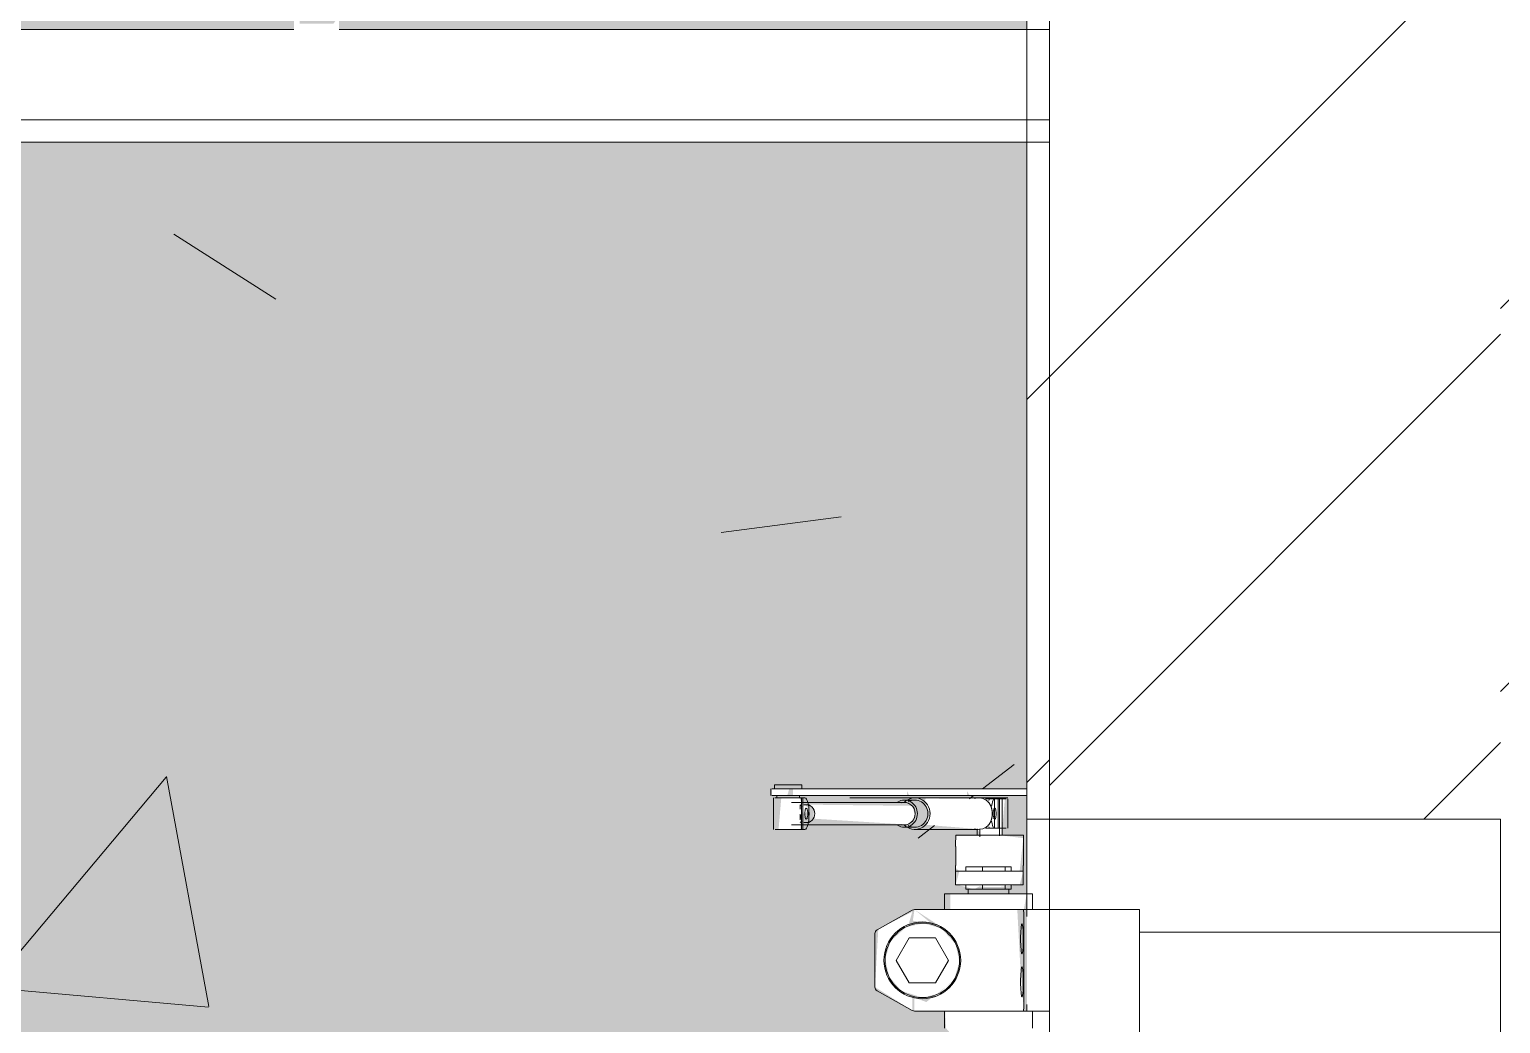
# Model space of a CAD drawing. Header units: millimetres. Extents: x 26124 to 258712, y -8723 to 35400.
# Drawn here: x 176835 to 177487, y 24709 to 25150 of the extents above; entities that cross this region are included whole.
import ezdxf

# ---------------------------------------------------------------- set-up
doc = ezdxf.new("R2010")
doc.units = ezdxf.units.MM
for name, color, linetype, lineweight in [('A-CLNG', 13, 'Continuous', 9), ('A-CLNG-3', 13, 'Continuous', 18), ('A-CLNG-PATT-3', 13, 'Continuous', 9), ('A-DOOR', 31, 'Continuous', 9), ('A-DOOR-FRAM', 31, 'Continuous', 9), ('A-WALL', 113, 'Continuous', 9), ('A-WALL-1', 113, 'Continuous', 18), ('A-WALL-PATT-4', 111, 'Continuous', 9), ('I-WALL', 2, 'Continuous', 9), ('I-WALL-3', 2, 'Continuous', 18)]:
    doc.layers.add(name, color=color, linetype=linetype, lineweight=lineweight)
pattern_1 = [(45, (201715.2, 14125), (-84.8528, 84.8528), [])]

# ---------------------------------------------------------------- blocks, each defined once
blk = doc.blocks.new('FD_07 - FD_07-1700x2200-CỬA ĐI 2 CÁNH-V280-TKCS_MẶT CẮT 4')
at = {"layer": 'A-DOOR'}
for p, q in [((56329.08, 24813.49), (56329.08, 24810.49)), ((56329.55, 24813.49), (56329.55, 24813.49)), ((56329.55, 24813.49), (56337.24, 24813.49)), ((56329.55, 24810.49), (56329.55, 24810.49)), ((56329.55, 24810.49), (56337.24, 24810.49)), ((56330.23, 24809.49), (56330.23, 24795.49)), ((56330.73, 24815.28), (56330.73, 24813.49)), ((56342.73, 24815.28), (56330.73, 24815.28)), ((56330.73, 24815.28), (56342.73, 24815.28)), ((56330.86, 24809.49), (56335.05, 24809.49)), ((56331.73, 24810.49), (56331.73, 24809.49)), ((56335.05, 24809.49), (56343.23, 24809.49)), ((56336.73, 24813.49), (56339.23, 24813.49)), ((56339.23, 24813.49), (56336.73, 24813.49)), ((56338.28, 24813.49), (56336.73, 24813.49)), ((56336.73, 24813.49), (56338.28, 24813.49)), ((56336.73, 24810.49), (56339.23, 24810.49)), ((56339.23, 24810.49), (56336.73, 24810.49)), ((56339.23, 24810.49), (56336.73, 24810.49)), ((56336.73, 24810.49), (56339.23, 24810.49)), ((56338.85, 24813.49), (56337.24, 24813.49)), ((56337.24, 24813.49), (56338.85, 24813.49)), ((56338.85, 24810.49), (56337.24, 24810.49)), ((56337.24, 24810.49), (56338.85, 24810.49)), ((56338.85, 24813.49), (56389.47, 24813.49)), ((56338.85, 24810.49), (56389.47, 24810.49)), ((56341.73, 24809.49), (56341.73, 24810.49)), ((56343.23, 24809.49), (56342.67, 24809.49)), ((56342.67, 24809.49), (56344.18, 24809.49)), ((56342.67, 24809.49), (56342.67, 24795.49)), ((56342.73, 24813.49), (56342.73, 24815.28)), ((56343.23, 24795.49), (56343.23, 24809.49)), ((56366.06, 24809.49), (56364.06, 24809.49)), ((56364.06, 24809.49), (56366.06, 24809.49)), ((56432.06, 24809.49), (56366.06, 24809.49)), ((56389.47, 24813.49), (56390.47, 24813.49)), ((56389.47, 24810.49), (56390.47, 24810.49)), ((56390.47, 24813.49), (56416.03, 24813.49)), ((56390.47, 24810.49), (56416.03, 24810.49)), ((56416.03, 24813.49), (56417.23, 24813.49)), ((56416.03, 24810.49), (56417.23, 24810.49)), ((56416.56, 24813.49), (56417.1, 24813.49)), ((56417.1, 24813.49), (56416.56, 24813.49)), ((56416.56, 24810.49), (56417.1, 24810.49)), ((56417.1, 24810.49), (56416.56, 24810.49)), ((56417.23, 24813.49), (56442.7, 24813.49)), ((56417.23, 24810.49), (56442.67, 24810.49)), ((56432.06, 24809.49), (56434.06, 24809.49)), ((56434.06, 24809.49), (56432.06, 24809.49)), ((56388.25, 24807.5), (56338.23, 24807.5)), ((56342.02, 24804.49), (56342.02, 24806.48)), ((56343.73, 24806.48), (56344.05, 24806.48)), ((56344.05, 24806.48), (56345.9, 24806.48)), ((56345.9, 24806.48), (56345.9, 24798.52)), ((56392.91, 24808.5), (56388.25, 24808.5)), ((56424.27, 24809), (56428.25, 24809)), ((56426.05, 24809), (56427.98, 24809)), ((56427.98, 24809), (56429.89, 24809)), ((56429.53, 24809), (56428.2, 24809)), ((56428.2, 24796), (56428.2, 24809)), ((56428.25, 24809), (56429.42, 24809)), ((56428.25, 24796), (56428.25, 24809)), ((56429.98, 24809), (56429.26, 24809)), ((56429.89, 24809), (56433.35, 24809)), ((56429.89, 24796), (56429.89, 24809)), ((56430.38, 24792.66), (56430.38, 24809)), ((56431.58, 24793), (56431.58, 24809)), ((56434.08, 24796), (56434.08, 24809)), ((56338.23, 24797.5), (56388.25, 24797.5)), ((56342.02, 24799.77), (56342.02, 24802.22)), ((56344.05, 24798.52), (56343.73, 24798.52)), ((56345.9, 24798.52), (56344.05, 24798.52)), ((56388.25, 24796.5), (56392.91, 24796.5)), ((56335.05, 24795.49), (56331.01, 24795.49)), ((56342.67, 24795.49), (56335.05, 24795.49)), ((56344.18, 24795.49), (56342.67, 24795.49)), ((56392.91, 24795.5), (56420.99, 24795.5)), ((56441, 24793), (56411, 24793)), ((56421.02, 24793), (56415.28, 24793)), ((56420.58, 24795.73), (56420.58, 24793)), ((56424.66, 24793), (56420.58, 24793)), ((56420.58, 24793), (56420.77, 24793)), ((56421.32, 24793), (56422.2, 24793)), ((56422.19, 24793), (56421.74, 24793)), ((56421.74, 24793), (56424.92, 24793)), ((56421.78, 24795.72), (56421.78, 24792.29)), ((56428.25, 24796), (56424.27, 24796)), ((56431.58, 24793), (56424.66, 24793)), ((56424.92, 24793), (56430.43, 24793)), ((56427.98, 24796), (56426.05, 24796)), ((56429.89, 24796), (56427.98, 24796)), ((56428.2, 24796), (56429.53, 24796)), ((56433.35, 24796), (56429.89, 24796)), ((56430.43, 24793), (56429.98, 24793)), ((56436.89, 24793), (56431.16, 24793)), ((56431.4, 24793), (56431.58, 24793)), ((56411, 24779.56), (56411, 24787.88)), ((56441, 24787.88), (56441, 24779.56)), ((56410.98, 24771), (56410.98, 24777)), ((56410.98, 24777), (56425.98, 24777)), ((56415.53, 24779), (56422.87, 24779)), ((56415.53, 24777), (56415.53, 24779)), ((56422.87, 24779), (56432.91, 24779)), ((56422.87, 24777), (56422.87, 24779)), ((56425.98, 24777), (56440.98, 24777)), ((56432.91, 24779), (56435.6, 24779)), ((56432.91, 24777), (56432.91, 24779)), ((56435.6, 24777), (56435.6, 24779)), ((56440.98, 24777), (56440.98, 24771)), ((56425.98, 24771), (56410.98, 24771)), ((56415.53, 24769), (56415.53, 24771)), ((56422.87, 24769), (56422.87, 24771)), ((56440.98, 24771), (56425.98, 24771)), ((56432.91, 24769), (56432.91, 24771)), ((56435.6, 24769), (56435.6, 24771)), ((56406.02, 24767), (56406.02, 24760)), ((56408.63, 24767), (56406.02, 24767)), ((56406.02, 24767), (56420.5, 24767)), ((56419.2, 24769), (56415.53, 24769)), ((56416.56, 24769), (56416.56, 24767)), ((56417.77, 24769), (56416.56, 24769)), ((56416.56, 24769), (56416.87, 24769)), ((56416.87, 24769), (56417.77, 24769)), ((56423.23, 24769), (56419.2, 24769)), ((56419.2, 24769), (56423.24, 24769)), ((56422.87, 24769), (56419.2, 24769)), ((56420.5, 24767), (56445.11, 24767)), ((56427.89, 24769), (56422.87, 24769)), ((56427.89, 24769), (56423.23, 24769)), ((56423.24, 24769), (56427.9, 24769)), ((56434.26, 24769), (56427.89, 24769)), ((56432.91, 24769), (56427.89, 24769)), ((56427.9, 24769), (56431.93, 24769)), ((56431.93, 24769), (56434.56, 24769)), ((56434.26, 24769), (56432.91, 24769)), ((56434.56, 24769), (56434.26, 24769)), ((56435.6, 24769), (56434.26, 24769)), ((56434.56, 24767), (56434.56, 24769)), ((56445.11, 24767), (56442.5, 24767)), ((56445.11, 24760), (56445.11, 24767)), ((56376.25, 24751.07), (56391.77, 24759.75)), ((56392.74, 24760), (56436.9, 24760)), ((56436.9, 24760), (56439.89, 24760)), ((56445.11, 24760), (56439.38, 24760)), ((56439.89, 24760), (56440.96, 24760)), ((56452.56, 24760), (56440.96, 24760)), ((56442.5, 24760), (56445.11, 24760)), ((56452.56, 24760), (56452.56, 24560)), ((56492.56, 24760), (56452.56, 24760)), ((56492.56, 24560), (56492.56, 24760)), ((56441.22, 24757), (56441.22, 24718)), ((56375.22, 24725.67), (56375.22, 24749.33)), ((56384.68, 24737.5), (56390.45, 24747.5)), ((56390.45, 24747.5), (56402, 24747.5)), ((56402, 24747.5), (56407.77, 24737.5)), ((56390.45, 24727.5), (56384.68, 24737.5)), ((56407.77, 24737.5), (56402, 24727.5)), ((56402, 24727.5), (56390.45, 24727.5)), ((56391.77, 24715.25), (56376.25, 24723.93)), ((56436.9, 24715), (56392.74, 24715)), ((56406.06, 24715), (56406.06, 24707.41)), ((56439.89, 24715), (56436.9, 24715)), ((56439.35, 24715), (56445.06, 24715)), ((56440.96, 24715), (56439.89, 24715)), ((56440.96, 24715), (56452.56, 24715)), ((56445.06, 24715), (56444.4, 24715)), ((56445.06, 24707.41), (56445.06, 24715))]:
    blk.add_line(p, q, dxfattribs=at)
at = {"layer": 'A-DOOR', "flags": 128}
for points in [[(56345.9, 24806.48), (56346.67, 24805.97), (56347.32, 24805.38), (56347.84, 24804.72), (56348.23, 24804.01), (56348.46, 24803.26), (56348.54, 24802.5)], [(56348.54, 24802.5), (56348.46, 24801.74), (56348.23, 24800.99), (56347.84, 24800.28), (56347.32, 24799.62), (56346.67, 24799.03), (56345.9, 24798.52)], [(56441.22, 24757), (56441.22, 24757.67), (56441.2, 24758.3), (56441.17, 24758.87), (56441.12, 24759.35), (56441.07, 24759.7), (56441.02, 24759.92), (56440.96, 24760)], [(56441.02, 24759.92), (56441.07, 24759.7), (56441.12, 24759.35), (56441.17, 24758.87), (56441.2, 24758.3), (56441.22, 24757.67), (56441.22, 24757)], [(56440.96, 24715), (56441.02, 24715.08), (56441.07, 24715.3), (56441.12, 24715.65), (56441.17, 24716.13), (56441.2, 24716.7), (56441.22, 24717.33), (56441.22, 24718)], [(56441.22, 24718), (56441.22, 24717.33), (56441.2, 24716.7), (56441.17, 24716.13), (56441.12, 24715.65), (56441.07, 24715.3), (56441.02, 24715.08)]]:
    blk.add_lwpolyline(points, dxfattribs=at)
at = {"layer": 'A-DOOR'}
for centre, radius, start, end in [((56392.74, 24758), 2, 90, 119.19749), ((56377.22, 24749.33), 2, 119.19749, 180), ((56396.22, 24737.5), 17, 0, 180), ((56396.22, 24737.5), 16.5, 0, 180), ((56396.22, 24737.5), 17, 60, 75), ((56396.22, 24737.5), 17, 180, 360), ((56396.22, 24737.5), 16.5, 180, 0), ((56377.22, 24725.67), 2, 180, 240.80251), ((56396.22, 24737.5), 17, 285, 300), ((56392.74, 24717), 2, 240.80251, 270)]:
    blk.add_arc(centre, radius, start, end, dxfattribs=at)
for centre, major_axis, ratio, start_param, end_param in [((56342.23, 24802.49), (0, 7), 0.259156, 6.021386, 6.283185), ((56344.18, 24802.49), (0, 7), 0.259156, 4.712389, 6.283185), ((56392.91, 24802.5), (0, 7), 0.965835, 4.712389, 7.068583), ((56420.99, 24802.5), (0, 7), 0.965835, 5.776005, 6.536775), ((56339.09, 24802.5), (0, 5), 0.965835, 5.402701, 5.632805), ((56344.77, 24802.49), (0, 2.5), 0.259156, 4.712389, 7.853982), ((56388.25, 24802.5), (0, 6), 0.965835, 4.712389, 6.806784), ((56388.25, 24802.5), (0, 5), 0.965835, 4.712389, 6.544985), ((56392.91, 24802.5), (0, 6), 0.965835, 4.712389, 6.806784), ((56426.56, 24802.5), (0, 6.79), 0.259156, 0.291061, 0.547008), ((56428.49, 24802.5), (0, 6.79), 0.259156, 0.291061, 1.058902), ((56428.31, 24802.5), (0, 2.5), 0.259156, 4.712389, 7.853982), ((56339.09, 24802.5), (0, 5), 0.965835, 3.791973, 4.022077), ((56342.83, 24802.49), (0, 2.5), 0.259156, 1.832596, 2.879793), ((56342.83, 24802.49), (0, 2.5), 0.259156, 1.832596, 2.879793), ((56344.77, 24802.49), (0, 2.5), 0.259156, 1.570796, 4.712389), ((56344.18, 24802.49), (0, 7), 0.259156, 3.141593, 4.712389), ((56388.25, 24802.5), (0, 6), 0.965835, 2.617994, 4.712389), ((56388.25, 24802.5), (0, 5), 0.965835, 2.879793, 4.712389), ((56392.91, 24802.5), (0, 7), 0.965835, 2.356194, 4.712389), ((56392.91, 24802.5), (0, 6), 0.965835, 2.617994, 4.712389), ((56420.99, 24802.5), (0, 7), 0.965835, 2.888003, 3.648773), ((56426.56, 24802.5), (0, 6.79), 0.259156, 2.594585, 2.850532), ((56428.49, 24802.5), (0, 6.79), 0.259156, 2.082691, 2.850532), ((56428.31, 24802.5), (0, 2.5), 0.259156, 1.570796, 4.712389), ((56342.23, 24802.49), (0, 7), 0.259156, 3.141593, 3.403392), ((56411, 24781), (0, 12), 0.000349, 0, 0.959931), ((56441, 24781), (0, 12), 0.000349, 0, 0.959931), ((56410.99, 24783), (0, 6), 0.000349, 3.141593, 4.101524), ((56440.99, 24783), (0, 6), 0.000349, 3.141593, 4.101524)]:
    blk.add_ellipse(centre, major_axis=major_axis, ratio=ratio, start_param=start_param, end_param=end_param, dxfattribs=at)
for points, knots in [([(56427.2, 24802.5), (56427.2, 24802.76), (56427.19, 24803.15), (56427.14, 24803.66), (56427.08, 24804.03), (56427.02, 24804.4), (56426.94, 24804.76), (56426.86, 24805.05), (56426.79, 24805.27), (56426.73, 24805.44), (56426.67, 24805.61), (56426.59, 24805.82), (56426.47, 24806.09), (56426.35, 24806.34), (56426.24, 24806.54), (56426.15, 24806.69), (56426.06, 24806.83), (56425.94, 24807.02), (56425.78, 24807.25), (56425.57, 24807.51), (56425.26, 24807.84), (56424.84, 24808.23), (56424.47, 24808.5), (56424.27, 24808.62)], [0, 0, 0, 0, 0.1, 0.15, 0.2, 0.25, 0.3, 0.35, 0.375, 0.4, 0.425, 0.45, 0.5, 0.55, 0.575, 0.6, 0.625, 0.65, 0.7, 0.75, 0.8, 0.9, 1, 1, 1, 1]), ([(56424.27, 24796.38), (56424.47, 24796.5), (56424.84, 24796.77), (56425.26, 24797.16), (56425.57, 24797.49), (56425.78, 24797.75), (56425.94, 24797.98), (56426.06, 24798.17), (56426.15, 24798.31), (56426.24, 24798.46), (56426.35, 24798.66), (56426.47, 24798.91), (56426.59, 24799.18), (56426.67, 24799.39), (56426.73, 24799.56), (56426.79, 24799.73), (56426.86, 24799.95), (56426.94, 24800.24), (56427.02, 24800.6), (56427.08, 24800.97), (56427.14, 24801.34), (56427.19, 24801.85), (56427.2, 24802.24), (56427.2, 24802.5)], [0, 0, 0, 0, 0.1, 0.2, 0.25, 0.3, 0.35, 0.375, 0.4, 0.425, 0.45, 0.5, 0.55, 0.575, 0.6, 0.625, 0.65, 0.7, 0.75, 0.8, 0.85, 0.9, 1, 1, 1, 1]), ([(56440.99, 24747), (56440.99, 24748.22), (56440.95, 24749.98), (56440.82, 24751.86), (56440.69, 24752.92), (56440.54, 24753.55), (56440.38, 24753.71), (56440.23, 24753.39), (56440.09, 24752.61), (56439.97, 24751.41), (56439.91, 24750.42), (56439.89, 24749.87)], [0, 0, 0, 0, 0.2, 0.3, 0.4, 0.5, 0.6, 0.7, 0.8, 0.9, 1, 1, 1, 1]), ([(56439.89, 24749.87), (56439.93, 24750.97), (56440.04, 24752.34), (56440.23, 24753.39), (56440.38, 24753.71), (56440.54, 24753.55), (56440.69, 24752.92), (56440.82, 24751.86), (56440.92, 24750.45), (56440.98, 24748.78), (56440.99, 24747.61), (56440.99, 24747)], [0, 0, 0, 0, 0.2, 0.3, 0.4, 0.5, 0.6, 0.7, 0.8, 0.9, 1, 1, 1, 1]), ([(56439.89, 24744.13), (56439.93, 24743.03), (56440.04, 24741.66), (56440.23, 24740.61), (56440.38, 24740.29), (56440.54, 24740.45), (56440.69, 24741.08), (56440.82, 24742.14), (56440.92, 24743.55), (56440.98, 24745.22), (56440.99, 24746.39), (56440.99, 24747)], [0, 0, 0, 0, 0.2, 0.3, 0.4, 0.5, 0.6, 0.7, 0.8, 0.9, 1, 1, 1, 1]), ([(56440.99, 24747), (56440.99, 24745.78), (56440.95, 24744.02), (56440.82, 24742.14), (56440.69, 24741.08), (56440.54, 24740.45), (56440.38, 24740.29), (56440.23, 24740.61), (56440.09, 24741.39), (56439.97, 24742.59), (56439.91, 24743.58), (56439.89, 24744.13)], [0, 0, 0, 0, 0.2, 0.3, 0.4, 0.5, 0.6, 0.7, 0.8, 0.9, 1, 1, 1, 1]), ([(56440.99, 24728), (56440.99, 24729.22), (56440.95, 24730.98), (56440.82, 24732.86), (56440.69, 24733.92), (56440.54, 24734.55), (56440.38, 24734.71), (56440.23, 24734.39), (56440.09, 24733.61), (56439.97, 24732.41), (56439.91, 24731.42), (56439.89, 24730.87)], [0, 0, 0, 0, 0.2, 0.3, 0.4, 0.5, 0.6, 0.7, 0.8, 0.9, 1, 1, 1, 1]), ([(56439.89, 24730.87), (56439.93, 24731.97), (56440.04, 24733.34), (56440.23, 24734.39), (56440.38, 24734.71), (56440.54, 24734.55), (56440.69, 24733.92), (56440.82, 24732.86), (56440.92, 24731.45), (56440.98, 24729.78), (56440.99, 24728.61), (56440.99, 24728)], [0, 0, 0, 0, 0.2, 0.3, 0.4, 0.5, 0.6, 0.7, 0.8, 0.9, 1, 1, 1, 1]), ([(56439.89, 24725.13), (56439.93, 24724.03), (56440.04, 24722.66), (56440.23, 24721.61), (56440.38, 24721.29), (56440.54, 24721.45), (56440.69, 24722.08), (56440.82, 24723.14), (56440.92, 24724.55), (56440.98, 24726.22), (56440.99, 24727.39), (56440.99, 24728)], [0, 0, 0, 0, 0.2, 0.3, 0.4, 0.5, 0.6, 0.7, 0.8, 0.9, 1, 1, 1, 1]), ([(56440.99, 24728), (56440.99, 24726.78), (56440.95, 24725.02), (56440.82, 24723.14), (56440.69, 24722.08), (56440.54, 24721.45), (56440.38, 24721.29), (56440.23, 24721.61), (56440.09, 24722.39), (56439.97, 24723.59), (56439.91, 24724.58), (56439.89, 24725.13)], [0, 0, 0, 0, 0.2, 0.3, 0.4, 0.5, 0.6, 0.7, 0.8, 0.9, 1, 1, 1, 1])]:
    blk.add_open_spline(points, degree=3, knots=knots, dxfattribs=at)
for points in [[(56439.74, 24747), (56439.75, 24747.5), (56439.79, 24748.49), (56439.87, 24749.42), (56439.89, 24749.87)], [(56439.89, 24744.13), (56439.87, 24744.58), (56439.79, 24745.51), (56439.75, 24746.5), (56439.74, 24747)], [(56439.89, 24749.87), (56439.87, 24749.42), (56439.83, 24748.95), (56439.8, 24748.48)], [(56439.8, 24745.52), (56439.83, 24745.05), (56439.87, 24744.58), (56439.89, 24744.13)], [(56439.74, 24728), (56439.75, 24728.5), (56439.79, 24729.49), (56439.87, 24730.42), (56439.89, 24730.87)], [(56439.89, 24725.13), (56439.87, 24725.58), (56439.79, 24726.51), (56439.75, 24727.5), (56439.74, 24728)], [(56439.89, 24730.87), (56439.87, 24730.42), (56439.83, 24729.95), (56439.8, 24729.48)], [(56439.8, 24726.52), (56439.83, 24726.05), (56439.87, 24725.58), (56439.89, 24725.13)]]:
    blk.add_open_spline(points, degree=3, dxfattribs=at)
at = {"layer": 'A-DOOR-FRAM'}
for p, q in [((56652.56, 24800), (56452.56, 24800)), ((56452.56, 24800), (56452.56, 24760)), ((56652.56, 24750), (56652.56, 24800)), ((56452.56, 24760), (56492.56, 24760)), ((56492.56, 24760), (56492.56, 24750)), ((56492.56, 24750), (56652.56, 24750)), ((56652.56, 24750), (56652.56, 22600))]:
    blk.add_line(p, q, dxfattribs=at)

msp = doc.modelspace()

# ---------------------------------------------------------------- hatches: boundary and pattern name
at = {"layer": 'A-CLNG-PATT-3'}
h = msp.add_hatch(dxfattribs=at)
h.set_pattern_fill('FP_4', color=256, style=0, pattern_type=2)
h.set_pattern_definition([(0, (201715.2, 14125), (1300.48, 325.12), [53.645, -921.715, 53.645, -6123.635]), (0, (201715.2, 14125), (1300.48, 325.12), [-1029.005, -921.715, 53.645, -1897.075, -3251.2]), (0, (201715.2, 14125), (1300.48, 325.12), [-3901.44, 53.645, -921.715, 53.645, -2222.195]), (0, (201715.2, 14125), (1300.48, 325.12), [-4930.445, -596.595, 53.645, -1571.955]), (120, (202202.9, 14287.56), (-931.8022, 963.6887), [53.645, -921.715, -6177.28]), (120, (202202.9, 14287.56), (-931.8022, 963.6887), [-975.36, 53.645, -921.715, -5201.92]), (120, (202202.9, 14287.56), (-931.8022, 963.6887), [-1950.72, 53.645, -1897.075, -3251.2]), (120, (202202.9, 14287.56), (-931.8022, 963.6887), [-3901.44, 53.645, -921.715, -2275.84]), (120, (202202.9, 14287.56), (-931.8022, 963.6887), [-4876.8, 53.645, -596.595, -1625.6]), (120, (202202.9, 14287.56), (-931.8022, 963.6887), [-5527.04, 53.645, -1571.955]), (240, (202365.44, 14937.8), (-368.6778, -1288.8087), [53.645, -921.715, -6177.28]), (240, (202365.44, 14937.8), (-368.6778, -1288.8087), [-975.36, 53.645, -921.715, -5201.92]), (240, (202365.44, 14937.8), (-368.6778, -1288.8087), [-1950.72, 53.645, -1897.075, -3251.2]), (240, (202365.44, 14937.8), (-368.6778, -1288.8087), [-3901.44, 53.645, -921.715, -2275.84]), (240, (202365.44, 14937.8), (-368.6778, -1288.8087), [-4876.8, 53.645, -596.595, -1625.6]), (240, (202365.44, 14937.8), (-368.6778, -1288.8087), [-5527.04, 53.645, -1571.955])])
h.paths.add_polyline_path([(176508.8, 25100), (177287.47, 25100), (177287.47, 25110), (163487.47, 25110), (163487.47, 25100), (174910.98, 25100)])
at = {"layer": 'A-WALL-PATT-4'}
h = msp.add_hatch(dxfattribs=at)
h.set_pattern_fill('FP_6', color=256, style=0, pattern_type=2)
h.set_pattern_definition([(50, (201715.2, 14125), (1165.978, -102.01), [121.92, -1341.12]), (355, (201715.2, 14125), (-225.554, 1222.763), [97.536, -1072.896]), (100.451, (201812.4, 14116.5), (940.433, 1120.746), [103.616, -1139.776]), (46.184, (201715.2, 14450.1), (1734.906, -269.074), [182.88, -2011.68]), (96.636, (201859.8, 14427.7), (1519.38, 1583.536), [155.424, -1709.665]), (351.184, (201715.2, 14450.1), (1519.39, 1583.52), [146.304, -1609.344]), (21, (201877.8, 14368.8), (970.332, -654.498), [121.92, -1341.12]), (326, (201877.8, 14368.8), (395.533, 1178.804), [97.536, -1072.896]), (71.451, (201958.6, 14314.3), (1365.87, 524.296), [103.616, -1139.776]), (37.5, (201715.2, 14125), (19.767, 541.1527), [53.645, -1006.246, 53.645, -1035.507, -1076.96]), (37.5, (201715.2, 14125), (19.767, 541.1527), [-2149.043, 53.645, -1023.315]), (7.5, (201715.2, 14125), (427.646, 641.156), [53.645, -567.334, 53.645, -981.862, -410.464]), (7.5, (201715.2, 14125), (427.646, 641.156), [-1656.486, 53.645, -356.819]), (327.5, (201352.7, 14125), (867.782, -36.665), [53.645, -352.755, 53.645, -1214.323, -1682.496]), (327.5, (201352.7, 14125), (867.782, -36.665), [-1674.368, 53.645, -1628.85]), (317.5, (201190.1, 14125), (948.028, 162.731), [53.645, -474.675, 53.645, -788.416, -1194.816]), (317.5, (201190.1, 14125), (948.028, 162.731), [-1370.38, 53.645, -1141.17])])
h.paths.add_polyline_path([(177227.64, 24760), (177234.92, 24754), (177226.9, 24755.06), (177227.38, 24758.22)])
h.paths.add_polyline_path([(165287.47, 22600), (172247.47, 22600), (172247.47, 24800), (173337.47, 24800), (173337.47, 22600), (177277.47, 22600), (177276.16, 24702.49), (177264.39, 24691.32), (177262.78, 24691.32), (177254.19, 24692.95), (177241.63, 24707.41), (177241.23, 24715), (177227.64, 24715), (177245.85, 24729), (177248.12, 24737.5), (177245.41, 24746.56), (177239.37, 24752.38), (177227.64, 24760), (177243.53, 24760), (177243.53, 24767), (177277.39, 24767), (177276.12, 24760), (177273.22, 24760), (177274.64, 24733.1), (177276.16, 24715), (177277.47, 24715), (177277.47, 24810.49), (177173.75, 24810.49), (177173.75, 24813.49), (177277.47, 24813.49), (177277.47, 25100), (165287.47, 25100), (165287.47, 23024.65)])
h.paths.add_polyline_path([(177227.64, 24715), (177227.64, 24720.96), (177232.87, 24719.03), (177231.12, 24717.68)])
h.paths.add_polyline_path([(177226.67, 24715.25), (177210.12, 24725.67), (177211.6, 24751.32), (177226.68, 24759.01), (177224.95, 24753.19), (177218.83, 24749.17), (177214.62, 24741.3), (177215.19, 24731.93), (177219.58, 24725.12), (177226.72, 24721)])
h.paths.add_polyline_path([(177231.12, 24721), (177221.94, 24723.93), (177216.4, 24730.3), (177214.7, 24738.1), (177217.03, 24746), (177223.92, 24752.22), (177231.73, 24753.92), (177239.62, 24751.6), (177245.85, 24744.7), (177247.54, 24736.9), (177245.22, 24729), (177238.33, 24722.78), (177231.47, 24721.05)])
h.paths.add_polyline_path([(177254.1, 24769), (177246.64, 24771), (177245.88, 24771), (177247.54, 24777), (177245.9, 24778.49), (177245.9, 24792.66), (177257.26, 24792.66), (177255.51, 24795.73), (177232.59, 24797.55), (177234.57, 24802.5), (177232.2, 24807.76), (177232.59, 24809.26), (177267.71, 24809), (177266.3, 24793), (177267.71, 24792.66), (177275.9, 24791.64), (177274.28, 24777.17), (177275.88, 24777), (177274.28, 24771), (177265.34, 24770.01), (177260.46, 24769.93), (177256.43, 24770.27), (177255.4, 24769.71)])
h.paths.add_polyline_path([(177245.9, 24792.66), (177245.9, 24792.66), (177245.9, 24795.72)])
h.paths.add_polyline_path([(177180.8, 24806.48), (177226.61, 24805.97), (177227.88, 24801.74), (177225.56, 24798.17), (177224.4, 24797.67), (177182.75, 24800.28), (177183.13, 24804.01), (177181.47, 24806.04)])
h.paths.add_polyline_path([(177176.58, 24795.49), (177167.38, 24795.49), (177168.59, 24809.49), (177176.58, 24809.49), (177178.3, 24805.97), (177179.03, 24806.48), (177180.8, 24804.72), (177178.95, 24802.12), (177177.56, 24803.36), (177176.95, 24798.96), (177177.07, 24795.49)])
h.paths.add_polyline_path([(177224.37, 24810.49), (177225.37, 24810.49), (177224.37, 24812.49)])
h.paths.add_polyline_path([(177168.3, 24810.49), (177164.45, 24810.49), (177164.45, 24813.49), (177172.14, 24813.49), (177171.23, 24810.49), (177168.44, 24810.49)])
h.paths.add_polyline_path([(177250.93, 24810.49), (177252.13, 24810.49), (177250.93, 24812.49)])
h.paths.add_polyline_path([(171572.52, 25150), (172152.52, 25150), (172152.52, 25190), (172172.52, 25190), (172172.52, 25184), (172170.02, 25187.5), (172155.02, 25187.5), (172155.02, 25152.5), (172170.02, 25152.5), (172172.52, 25156), (172172.52, 25150), (172752.52, 25150), (172752.52, 25190), (172772.52, 25190), (172772.52, 25184), (172770.02, 25187.5), (172755.02, 25187.5), (172755.02, 25152.5), (172770.02, 25152.5), (172772.52, 25156), (172772.52, 25150), (173352.52, 25150), (173352.52, 25190), (173372.52, 25190), (173372.52, 25184), (173370.02, 25187.5), (173355.02, 25187.5), (173355.02, 25152.5), (173370.02, 25152.5), (173372.52, 25156), (173372.52, 25150), (173952.52, 25150), (173952.52, 25190), (173972.52, 25190), (173972.52, 25184), (173970.02, 25187.5), (173955.02, 25187.5), (173955.02, 25152.5), (173970.02, 25152.5), (173972.52, 25156), (173972.52, 25150), (174552.52, 25150), (174552.52, 25190), (174572.52, 25190), (174572.52, 25184), (174570.02, 25187.5), (174555.02, 25187.5), (174555.02, 25152.5), (174570.02, 25152.5), (174572.52, 25156), (174572.52, 25150), (175152.52, 25150), (175152.52, 25190), (175172.52, 25190), (175172.52, 25184), (175170.02, 25187.5), (175155.02, 25187.5), (175155.02, 25152.5), (175170.02, 25152.5), (175172.52, 25156), (175172.52, 25150), (175752.52, 25150), (175752.52, 25190), (175772.52, 25190), (175772.52, 25184), (175770.02, 25187.5), (175755.02, 25187.5), (175755.02, 25152.5), (175770.02, 25152.5), (175772.52, 25156), (175772.52, 25150), (176352.52, 25150), (176352.52, 25190), (176372.52, 25190), (176372.52, 25184), (176370.02, 25187.5), (176355.02, 25187.5), (176355.02, 25152.5), (176370.02, 25152.5), (176372.52, 25156), (176372.52, 25150), (176952.52, 25150), (176952.52, 25190), (176972.52, 25190), (176972.52, 25184), (176970.02, 25187.5), (176955.02, 25187.5), (176955.02, 25152.5), (176970.02, 25152.5), (176972.52, 25156), (176972.52, 25150), (177277.47, 25150), (177277.47, 25750), (173787.54, 25750), (173787.54, 25500), (173387.54, 25500), (173387.54, 25750), (170487.53, 25750), (170487.53, 25550), (170287.53, 25550), (170287.53, 25750), (165987.54, 25750), (165987.54, 25500), (165287.54, 25500), (165287.47, 25150), (165552.52, 25150), (165552.52, 25190), (165572.52, 25190), (165572.52, 25184), (165570.02, 25187.5), (165555.02, 25187.5), (165555.02, 25152.5), (165570.02, 25152.5), (165572.52, 25156), (165572.52, 25150), (166152.52, 25150), (166152.52, 25190), (166172.52, 25190), (166172.52, 25184), (166170.02, 25187.5), (166155.02, 25187.5), (166155.02, 25152.5), (166170.02, 25152.5), (166172.52, 25156), (166172.52, 25150), (166752.52, 25150), (166752.52, 25190), (166772.52, 25190), (166772.52, 25184), (166770.02, 25187.5), (166755.02, 25187.5), (166755.02, 25152.5), (166770.02, 25152.5), (166772.52, 25156), (166772.52, 25150), (167352.52, 25150), (167352.52, 25190), (167372.52, 25190), (167372.52, 25184), (167370.02, 25187.5), (167355.02, 25187.5), (167355.02, 25152.5), (167370.02, 25152.5), (167372.52, 25156), (167372.52, 25150), (167952.52, 25150), (167952.52, 25190), (167972.52, 25190), (167972.52, 25184), (167970.02, 25187.5), (167955.02, 25187.5), (167955.02, 25152.5), (167970.02, 25152.5), (167972.52, 25156), (167972.52, 25150), (168552.52, 25150), (168552.52, 25190), (168572.52, 25190), (168572.52, 25184), (168570.02, 25187.5), (168555.02, 25187.5), (168555.02, 25152.5), (168570.02, 25152.5), (168572.52, 25156), (168572.52, 25150), (169152.52, 25150), (169152.52, 25190), (169172.52, 25190), (169172.52, 25184), (169170.02, 25187.5), (169155.02, 25187.5), (169155.02, 25152.5), (169170.02, 25152.5), (169172.52, 25156), (169172.52, 25150), (169752.52, 25150), (169752.52, 25190), (169772.52, 25190), (169772.52, 25184), (169770.02, 25187.5), (169755.02, 25187.5), (169755.02, 25152.5), (169770.02, 25152.5), (169772.52, 25156), (169772.52, 25150), (170352.52, 25150), (170352.52, 25190), (170372.52, 25190), (170372.52, 25184), (170370.02, 25187.5), (170355.02, 25187.5), (170355.02, 25152.5), (170370.02, 25152.5), (170372.52, 25156), (170372.52, 25150), (170952.52, 25150), (170952.52, 25190), (170972.52, 25190), (170972.52, 25184), (170970.02, 25187.5), (170955.02, 25187.5), (170955.02, 25152.5), (170970.02, 25152.5), (170972.52, 25156), (170972.52, 25150), (171552.52, 25150), (171552.52, 25190), (171572.52, 25190), (171572.52, 25184), (171570.02, 25187.5), (171555.02, 25187.5), (171555.02, 25152.5), (171570.02, 25152.5), (171572.52, 25156), (171572.52, 25152.5)])
h.paths.add_polyline_path([(176508.8, 25980), (177277.47, 25980), (177277.47, 26000), (165287.47, 26000), (165287.47, 25980), (174910.98, 25980)])
h = msp.add_hatch(dxfattribs=at)
h.set_pattern_fill('FP_7', color=256, style=0, pattern_type=2)
h.set_pattern_definition([(37.5, (201715.2, 14125), (-5.1206, 156.61216), [5.364, -118.181, 5.364, -132.812, -132.08]), (37.5, (201715.2, 14125), (-5.1206, 156.61216), [-261.722, 5.364, -126.716]), (7.5, (201715.2, 14125), (143.847, 229.3842), [5.364, -61.285, 5.364, -105.989, -42.672]), (7.5, (201715.2, 14125), (143.847, 229.3842), [-178.003, 5.364, -37.308]), (327.5, (201615.23, 14125), (253.1176, 0.4601), [5.364, -35.276, 5.364, -140.94, -191.008]), (327.5, (201615.23, 14125), (253.1176, 0.4601), [-186.944, 5.364, -185.644]), (317.5, (201615.23, 14125), (244.3381, 71.3376), [5.364, -14.956, 5.364, -90.546, -109.728]), (317.5, (201615.23, 14125), (244.3381, 71.3376), [-116.23, 5.364, -104.364])])
h.paths.add_polyline_path([(177227.64, 24760), (177234.92, 24754), (177226.9, 24755.06), (177227.38, 24758.22)])
h.paths.add_polyline_path([(165287.47, 22600), (172247.47, 22600), (172247.47, 24800), (173337.47, 24800), (173337.47, 22600), (177277.47, 22600), (177276.16, 24702.49), (177264.39, 24691.32), (177262.78, 24691.32), (177254.19, 24692.95), (177241.63, 24707.41), (177241.23, 24715), (177227.64, 24715), (177245.85, 24729), (177248.12, 24737.5), (177245.41, 24746.56), (177239.37, 24752.38), (177227.64, 24760), (177243.53, 24760), (177243.53, 24767), (177277.39, 24767), (177276.12, 24760), (177273.22, 24760), (177274.64, 24733.1), (177276.16, 24715), (177277.47, 24715), (177277.47, 24810.49), (177173.75, 24810.49), (177173.75, 24813.49), (177277.47, 24813.49), (177277.47, 25100), (165287.47, 25100), (165287.47, 23024.65)])
h.paths.add_polyline_path([(177227.64, 24715), (177227.64, 24720.96), (177232.87, 24719.03), (177231.12, 24717.68)])
h.paths.add_polyline_path([(177226.67, 24715.25), (177210.12, 24725.67), (177211.6, 24751.32), (177226.68, 24759.01), (177224.95, 24753.19), (177218.83, 24749.17), (177214.62, 24741.3), (177215.19, 24731.93), (177219.58, 24725.12), (177226.72, 24721)])
h.paths.add_polyline_path([(177231.12, 24721), (177221.94, 24723.93), (177216.4, 24730.3), (177214.7, 24738.1), (177217.03, 24746), (177223.92, 24752.22), (177231.73, 24753.92), (177239.62, 24751.6), (177245.85, 24744.7), (177247.54, 24736.9), (177245.22, 24729), (177238.33, 24722.78), (177231.47, 24721.05)])
h.paths.add_polyline_path([(177254.1, 24769), (177246.64, 24771), (177245.88, 24771), (177247.54, 24777), (177245.9, 24778.49), (177245.9, 24792.66), (177257.26, 24792.66), (177255.51, 24795.73), (177232.59, 24797.55), (177234.57, 24802.5), (177232.2, 24807.76), (177232.59, 24809.26), (177267.71, 24809), (177266.3, 24793), (177267.71, 24792.66), (177275.9, 24791.64), (177274.28, 24777.17), (177275.88, 24777), (177274.28, 24771), (177265.34, 24770.01), (177260.46, 24769.93), (177256.43, 24770.27), (177255.4, 24769.71)])
h.paths.add_polyline_path([(177245.9, 24792.66), (177245.9, 24792.66), (177245.9, 24795.72)])
h.paths.add_polyline_path([(177180.8, 24806.48), (177226.61, 24805.97), (177227.88, 24801.74), (177225.56, 24798.17), (177224.4, 24797.67), (177182.75, 24800.28), (177183.13, 24804.01), (177181.47, 24806.04)])
h.paths.add_polyline_path([(177176.58, 24795.49), (177167.38, 24795.49), (177168.59, 24809.49), (177176.58, 24809.49), (177178.3, 24805.97), (177179.03, 24806.48), (177180.8, 24804.72), (177178.95, 24802.12), (177177.56, 24803.36), (177176.95, 24798.96), (177177.07, 24795.49)])
h.paths.add_polyline_path([(177224.37, 24810.49), (177225.37, 24810.49), (177224.37, 24812.49)])
h.paths.add_polyline_path([(177168.3, 24810.49), (177164.45, 24810.49), (177164.45, 24813.49), (177172.14, 24813.49), (177171.23, 24810.49), (177168.44, 24810.49)])
h.paths.add_polyline_path([(177250.93, 24810.49), (177252.13, 24810.49), (177250.93, 24812.49)])
h.paths.add_polyline_path([(171572.52, 25150), (172152.52, 25150), (172152.52, 25190), (172172.52, 25190), (172172.52, 25184), (172170.02, 25187.5), (172155.02, 25187.5), (172155.02, 25152.5), (172170.02, 25152.5), (172172.52, 25156), (172172.52, 25150), (172752.52, 25150), (172752.52, 25190), (172772.52, 25190), (172772.52, 25184), (172770.02, 25187.5), (172755.02, 25187.5), (172755.02, 25152.5), (172770.02, 25152.5), (172772.52, 25156), (172772.52, 25150), (173352.52, 25150), (173352.52, 25190), (173372.52, 25190), (173372.52, 25184), (173370.02, 25187.5), (173355.02, 25187.5), (173355.02, 25152.5), (173370.02, 25152.5), (173372.52, 25156), (173372.52, 25150), (173952.52, 25150), (173952.52, 25190), (173972.52, 25190), (173972.52, 25184), (173970.02, 25187.5), (173955.02, 25187.5), (173955.02, 25152.5), (173970.02, 25152.5), (173972.52, 25156), (173972.52, 25150), (174552.52, 25150), (174552.52, 25190), (174572.52, 25190), (174572.52, 25184), (174570.02, 25187.5), (174555.02, 25187.5), (174555.02, 25152.5), (174570.02, 25152.5), (174572.52, 25156), (174572.52, 25150), (175152.52, 25150), (175152.52, 25190), (175172.52, 25190), (175172.52, 25184), (175170.02, 25187.5), (175155.02, 25187.5), (175155.02, 25152.5), (175170.02, 25152.5), (175172.52, 25156), (175172.52, 25150), (175752.52, 25150), (175752.52, 25190), (175772.52, 25190), (175772.52, 25184), (175770.02, 25187.5), (175755.02, 25187.5), (175755.02, 25152.5), (175770.02, 25152.5), (175772.52, 25156), (175772.52, 25150), (176352.52, 25150), (176352.52, 25190), (176372.52, 25190), (176372.52, 25184), (176370.02, 25187.5), (176355.02, 25187.5), (176355.02, 25152.5), (176370.02, 25152.5), (176372.52, 25156), (176372.52, 25150), (176952.52, 25150), (176952.52, 25190), (176972.52, 25190), (176972.52, 25184), (176970.02, 25187.5), (176955.02, 25187.5), (176955.02, 25152.5), (176970.02, 25152.5), (176972.52, 25156), (176972.52, 25150), (177277.47, 25150), (177277.47, 25750), (173787.54, 25750), (173787.54, 25500), (173387.54, 25500), (173387.54, 25750), (170487.53, 25750), (170487.53, 25550), (170287.53, 25550), (170287.53, 25750), (165987.54, 25750), (165987.54, 25500), (165287.54, 25500), (165287.47, 25150), (165552.52, 25150), (165552.52, 25190), (165572.52, 25190), (165572.52, 25184), (165570.02, 25187.5), (165555.02, 25187.5), (165555.02, 25152.5), (165570.02, 25152.5), (165572.52, 25156), (165572.52, 25150), (166152.52, 25150), (166152.52, 25190), (166172.52, 25190), (166172.52, 25184), (166170.02, 25187.5), (166155.02, 25187.5), (166155.02, 25152.5), (166170.02, 25152.5), (166172.52, 25156), (166172.52, 25150), (166752.52, 25150), (166752.52, 25190), (166772.52, 25190), (166772.52, 25184), (166770.02, 25187.5), (166755.02, 25187.5), (166755.02, 25152.5), (166770.02, 25152.5), (166772.52, 25156), (166772.52, 25150), (167352.52, 25150), (167352.52, 25190), (167372.52, 25190), (167372.52, 25184), (167370.02, 25187.5), (167355.02, 25187.5), (167355.02, 25152.5), (167370.02, 25152.5), (167372.52, 25156), (167372.52, 25150), (167952.52, 25150), (167952.52, 25190), (167972.52, 25190), (167972.52, 25184), (167970.02, 25187.5), (167955.02, 25187.5), (167955.02, 25152.5), (167970.02, 25152.5), (167972.52, 25156), (167972.52, 25150), (168552.52, 25150), (168552.52, 25190), (168572.52, 25190), (168572.52, 25184), (168570.02, 25187.5), (168555.02, 25187.5), (168555.02, 25152.5), (168570.02, 25152.5), (168572.52, 25156), (168572.52, 25150), (169152.52, 25150), (169152.52, 25190), (169172.52, 25190), (169172.52, 25184), (169170.02, 25187.5), (169155.02, 25187.5), (169155.02, 25152.5), (169170.02, 25152.5), (169172.52, 25156), (169172.52, 25150), (169752.52, 25150), (169752.52, 25190), (169772.52, 25190), (169772.52, 25184), (169770.02, 25187.5), (169755.02, 25187.5), (169755.02, 25152.5), (169770.02, 25152.5), (169772.52, 25156), (169772.52, 25150), (170352.52, 25150), (170352.52, 25190), (170372.52, 25190), (170372.52, 25184), (170370.02, 25187.5), (170355.02, 25187.5), (170355.02, 25152.5), (170370.02, 25152.5), (170372.52, 25156), (170372.52, 25150), (170952.52, 25150), (170952.52, 25190), (170972.52, 25190), (170972.52, 25184), (170970.02, 25187.5), (170955.02, 25187.5), (170955.02, 25152.5), (170970.02, 25152.5), (170972.52, 25156), (170972.52, 25150), (171552.52, 25150), (171552.52, 25190), (171572.52, 25190), (171572.52, 25184), (171570.02, 25187.5), (171555.02, 25187.5), (171555.02, 25152.5), (171570.02, 25152.5), (171572.52, 25156), (171572.52, 25152.5)])
h.paths.add_polyline_path([(176508.8, 25980), (177277.47, 25980), (177277.47, 26000), (165287.47, 26000), (165287.47, 25980), (174910.98, 25980)])
h = msp.add_hatch(dxfattribs=at)
h.set_pattern_fill('FP_5', color=256, style=0, pattern_type=2)
h.set_pattern_definition(pattern_1)
h.paths.add_polyline_path([(177287.47, 24800), (177286.97, 25750), (177277.47, 25750), (177277.47, 24800)])
h.paths.add_polyline_path([(177277.47, 25950), (177287.47, 25950), (177287.47, 26000), (177277.47, 26000)])
h = msp.add_hatch(dxfattribs=at)
h.set_pattern_fill('FP_5', color=256, style=0, pattern_type=2)
h.set_pattern_definition(pattern_1)
h.paths.add_polyline_path([(177497.47, 24800), (177497.47, 25750), (177487.47, 25750), (177487.47, 24800)])
h.paths.add_polyline_path([(177494.97, 25950), (177497.47, 25950), (177497.47, 26000), (177487.47, 26000), (177487.47, 25950)])
h = msp.add_hatch(dxfattribs=at)
h.set_pattern_fill('FP_1', color=256, style=0, pattern_type=2)
h.set_pattern_definition([(45, (201715.2, 14125), (-90.50967, 90.50967), [])])
h.paths.add_polyline_path([(177287.47, 22550), (177487.47, 22550), (177487.47, 22600), (177287.47, 22600)])
h.paths.add_polyline_path([(177487.47, 24800), (177487.47, 25750), (177287.47, 25750), (177287.47, 24800), (177307.71, 24800)])

# ---------------------------------------------------------------- linework, layer by layer
at = {"layer": 'A-CLNG'}
msp.add_line((177287.47, 25110), (163487.47, 25110), dxfattribs=at)
at = {"layer": 'A-CLNG-3'}
for p, q in [((176952.52, 25150), (176372.52, 25150)), ((177287.47, 25150), (176972.52, 25150)), ((177287.47, 25100), (177287.47, 25150)), ((163487.47, 25100), (177287.47, 25100))]:
    msp.add_line(p, q, dxfattribs=at)
at = {"layer": 'A-WALL'}
msp.add_line((177287.47, 25750), (177287.47, 24800), dxfattribs=at)
at = {"layer": 'A-WALL-1'}
msp.add_line((177287.47, 24800), (177487.47, 24800), dxfattribs=at)
at = {"layer": 'I-WALL'}
for p, q in [((177277.47, 24757), (177277.47, 24800)), ((177277.47, 24715), (177277.47, 24718))]:
    msp.add_line(p, q, dxfattribs=at)
at = {"layer": 'I-WALL-3'}
for p, q in [((177277.47, 25750), (177277.47, 24800)), ((177277.47, 24800), (177287.47, 24800))]:
    msp.add_line(p, q, dxfattribs=at)

# ---------------------------------------------------------------- block references
at = {"layer": 'A-DOOR'}
msp.add_blockref('FD_07 - FD_07-1700x2200-CỬA ĐI 2 CÁNH-V280-TKCS_MẶT CẮT 4', (120834.9, 0), dxfattribs=at)

doc.saveas('drawing.dxf')
